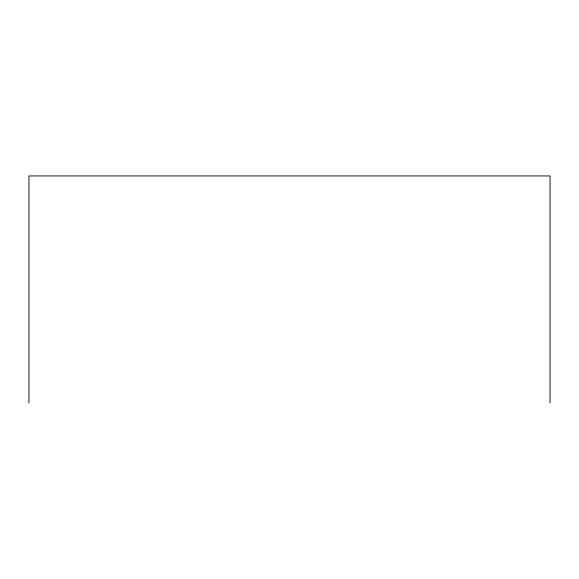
<?xml version="1.0" encoding="UTF-8"?>
<svg xmlns="http://www.w3.org/2000/svg" width="579" height="579" viewBox="0 0 579 579"><rect width="100%" height="100%" fill="white"/><g stroke="black" fill="none" stroke-linecap="round" stroke-linejoin="round"><path stroke-width="0.87" d="M550.05 403.056L550.05 175.944L28.95 175.944L28.95 403.056"/></g></svg>
